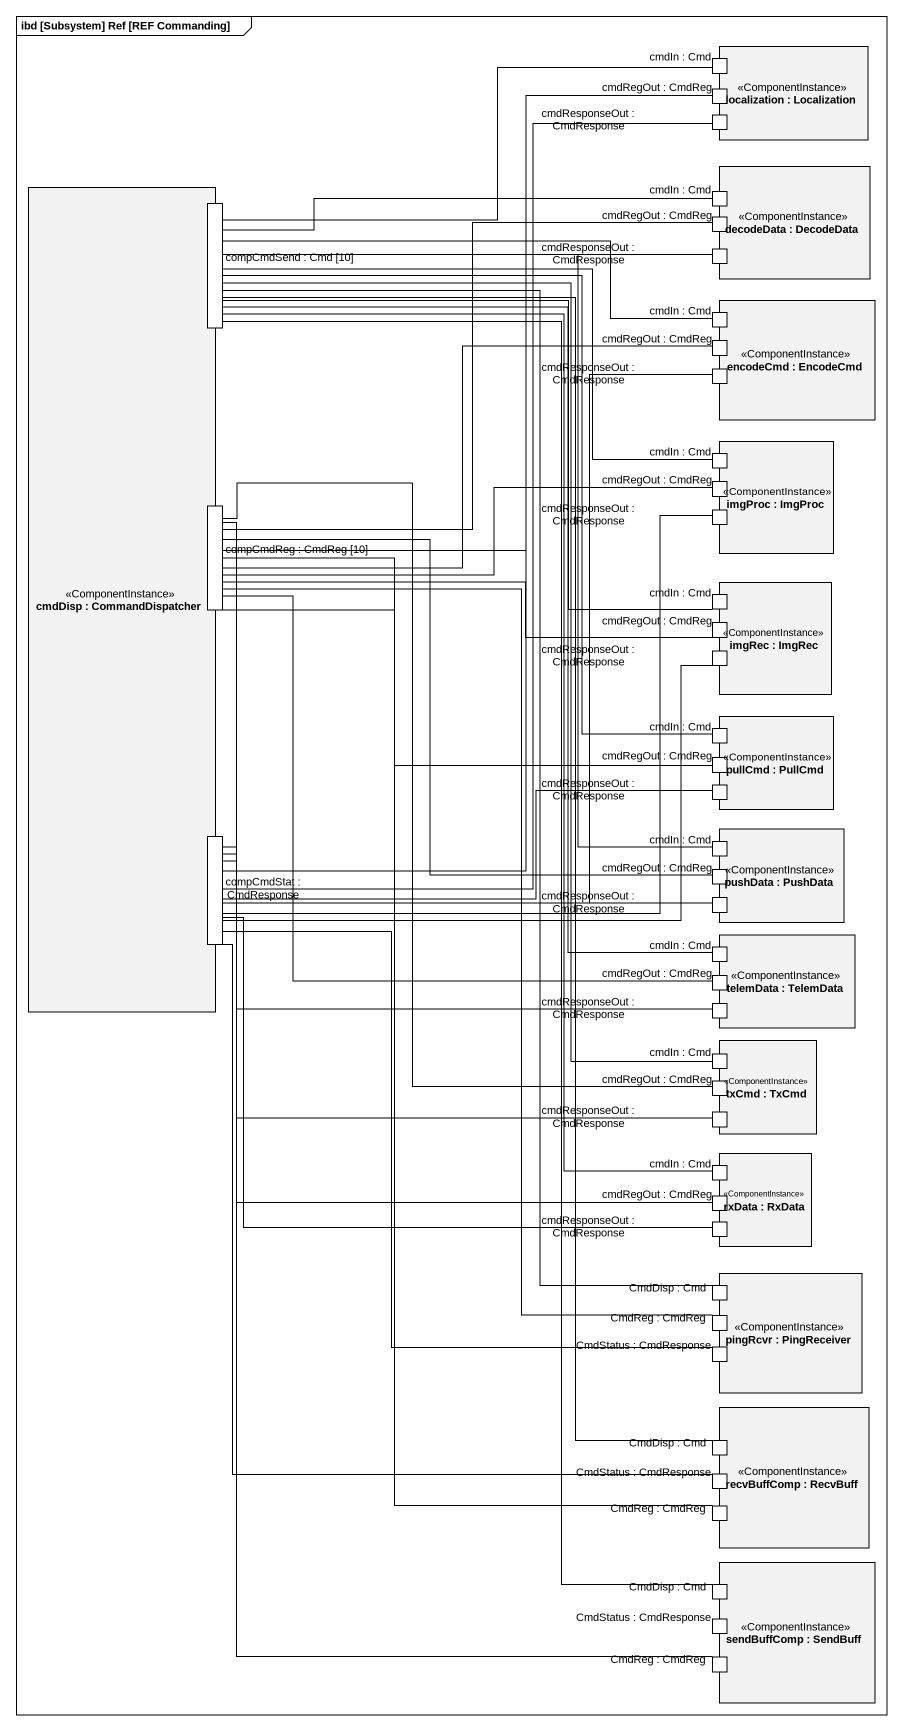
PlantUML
@startuml
mainframe ibd [Subsystem] Ref [REF Commanding]
rectangle "localization : Localization" as localization <<ComponentInstance>> {
  port "cmdIn : Cmd" as cmdIn_Cmd
  port "cmdRegOut : CmdReg" as cmdRegOut_CmdReg
  port "cmdResponseOut : CmdResponse" as cmdResponseOut_CmdResponse
}
rectangle "decodeData : DecodeData" as decodeData <<ComponentInstance>> {
  port "cmdIn : Cmd" as cmdIn_Cmd_2
  port "cmdRegOut : CmdReg" as cmdRegOut_CmdReg_2
  port "cmdResponseOut : CmdResponse" as cmdResponseOut_CmdResponse_2
}
rectangle "cmdDisp : CommandDispatcher" as cmdDisp <<ComponentInstance>> {
  port "compCmdSend : Cmd [10]" as compCmdSend_Cmd_10
  port "compCmdReg : CmdReg [10]" as compCmdReg_CmdReg_10
  port "compCmdStat : CmdResponse" as compCmdStat_CmdResponse
}
rectangle "encodeCmd : EncodeCmd" as encodeCmd <<ComponentInstance>> {
  port "cmdIn : Cmd" as cmdIn_Cmd_3
  port "cmdRegOut : CmdReg" as cmdRegOut_CmdReg_3
  port "cmdResponseOut : CmdResponse" as cmdResponseOut_CmdResponse_3
}
rectangle "imgProc : ImgProc" as imgProc <<ComponentInstance>> {
  port "cmdIn : Cmd" as cmdIn_Cmd_4
  port "cmdRegOut : CmdReg" as cmdRegOut_CmdReg_4
  port "cmdResponseOut : CmdResponse" as cmdResponseOut_CmdResponse_4
}
rectangle "imgRec : ImgRec" as imgRec <<ComponentInstance>> {
  port "cmdIn : Cmd" as cmdIn_Cmd_5
  port "cmdRegOut : CmdReg" as cmdRegOut_CmdReg_5
  port "cmdResponseOut : CmdResponse" as cmdResponseOut_CmdResponse_5
}
rectangle "pullCmd : PullCmd" as pullCmd <<ComponentInstance>> {
  port "cmdIn : Cmd" as cmdIn_Cmd_6
  port "cmdRegOut : CmdReg" as cmdRegOut_CmdReg_6
  port "cmdResponseOut : CmdResponse" as cmdResponseOut_CmdResponse_6
}
rectangle "pushData : PushData" as pushData <<ComponentInstance>> {
  port "cmdIn : Cmd" as cmdIn_Cmd_7
  port "cmdRegOut : CmdReg" as cmdRegOut_CmdReg_7
  port "cmdResponseOut : CmdResponse" as cmdResponseOut_CmdResponse_7
}
rectangle "telemData : TelemData" as telemData <<ComponentInstance>> {
  port "cmdIn : Cmd" as cmdIn_Cmd_8
  port "cmdRegOut : CmdReg" as cmdRegOut_CmdReg_8
  port "cmdResponseOut : CmdResponse" as cmdResponseOut_CmdResponse_8
}
rectangle "txCmd : TxCmd" as txCmd <<ComponentInstance>> {
  port "cmdIn : Cmd" as cmdIn_Cmd_9
  port "cmdRegOut : CmdReg" as cmdRegOut_CmdReg_9
  port "cmdResponseOut : CmdResponse" as cmdResponseOut_CmdResponse_9
}
rectangle "rxData : RxData" as rxData <<ComponentInstance>> {
  port "cmdIn : Cmd" as cmdIn_Cmd_10
  port "cmdRegOut : CmdReg" as cmdRegOut_CmdReg_10
  port "cmdResponseOut : CmdResponse" as cmdResponseOut_CmdResponse_10
}
rectangle "pingRcvr : PingReceiver" as pingRcvr <<ComponentInstance>> {
  port "CmdDisp : Cmd" as CmdDisp_Cmd
  port "CmdReg : CmdReg" as CmdReg_CmdReg
  port "CmdStatus : CmdResponse" as CmdStatus_CmdResponse
}
rectangle "recvBuffComp : RecvBuff" as recvBuffComp <<ComponentInstance>> {
  port "CmdDisp : Cmd" as CmdDisp_Cmd_2
  port "CmdStatus : CmdResponse" as CmdStatus_CmdResponse_2
  port "CmdReg : CmdReg" as CmdReg_CmdReg_2
}
rectangle "sendBuffComp : SendBuff" as sendBuffComp <<ComponentInstance>> {
  port "CmdDisp : Cmd" as CmdDisp_Cmd_3
  port "CmdStatus : CmdResponse" as CmdStatus_CmdResponse_3
  port "CmdReg : CmdReg" as CmdReg_CmdReg_3
}
cmdRegOut_CmdReg -- compCmdReg_CmdReg_10
cmdResponseOut_CmdResponse -- compCmdStat_CmdResponse
compCmdSend_Cmd_10 -right- cmdIn_Cmd
compCmdSend_Cmd_10 -right- cmdIn_Cmd_2
compCmdSend_Cmd_10 -right- cmdIn_Cmd_3
compCmdSend_Cmd_10 -right- cmdIn_Cmd_4
compCmdSend_Cmd_10 -- cmdIn_Cmd_5
compCmdSend_Cmd_10 -- CmdDisp_Cmd
compCmdSend_Cmd_10 -- CmdDisp_Cmd_2
compCmdSend_Cmd_10 -- CmdDisp_Cmd_3
cmdRegOut_CmdReg_2 -- compCmdReg_CmdReg_10
cmdResponseOut_CmdResponse_2 -- compCmdStat_CmdResponse
cmdRegOut_CmdReg_3 -left- compCmdReg_CmdReg_10
cmdResponseOut_CmdResponse_3 -- compCmdStat_CmdResponse
cmdRegOut_CmdReg_4 -left- compCmdReg_CmdReg_10
cmdResponseOut_CmdResponse_4 -- compCmdStat_CmdResponse
cmdRegOut_CmdReg_5 -left- compCmdReg_CmdReg_10
cmdResponseOut_CmdResponse_5 -left- compCmdStat_CmdResponse
cmdIn_Cmd_6 -up- compCmdSend_Cmd_10
cmdRegOut_CmdReg_6 -left- compCmdReg_CmdReg_10
cmdResponseOut_CmdResponse_6 -left- compCmdStat_CmdResponse
cmdIn_Cmd_7 -up- compCmdSend_Cmd_10
cmdRegOut_CmdReg_7 -up- compCmdReg_CmdReg_10
cmdResponseOut_CmdResponse_7 -left- compCmdStat_CmdResponse
cmdIn_Cmd_8 -up- compCmdSend_Cmd_10
cmdRegOut_CmdReg_8 -up- compCmdReg_CmdReg_10
cmdResponseOut_CmdResponse_8 -left- compCmdStat_CmdResponse
cmdIn_Cmd_9 -up- compCmdSend_Cmd_10
cmdRegOut_CmdReg_9 -up- compCmdReg_CmdReg_10
cmdResponseOut_CmdResponse_9 -left- compCmdStat_CmdResponse
cmdIn_Cmd_10 -up- compCmdSend_Cmd_10
cmdRegOut_CmdReg_10 -up- compCmdReg_CmdReg_10
cmdResponseOut_CmdResponse_10 -up- compCmdStat_CmdResponse
CmdReg_CmdReg -up- compCmdReg_CmdReg_10
CmdStatus_CmdResponse -up- compCmdStat_CmdResponse
CmdStatus_CmdResponse_2 -up- compCmdStat_CmdResponse
CmdReg_CmdReg_2 -up- compCmdReg_CmdReg_10
CmdReg_CmdReg_3 -up- compCmdReg_CmdReg_10
@enduml
